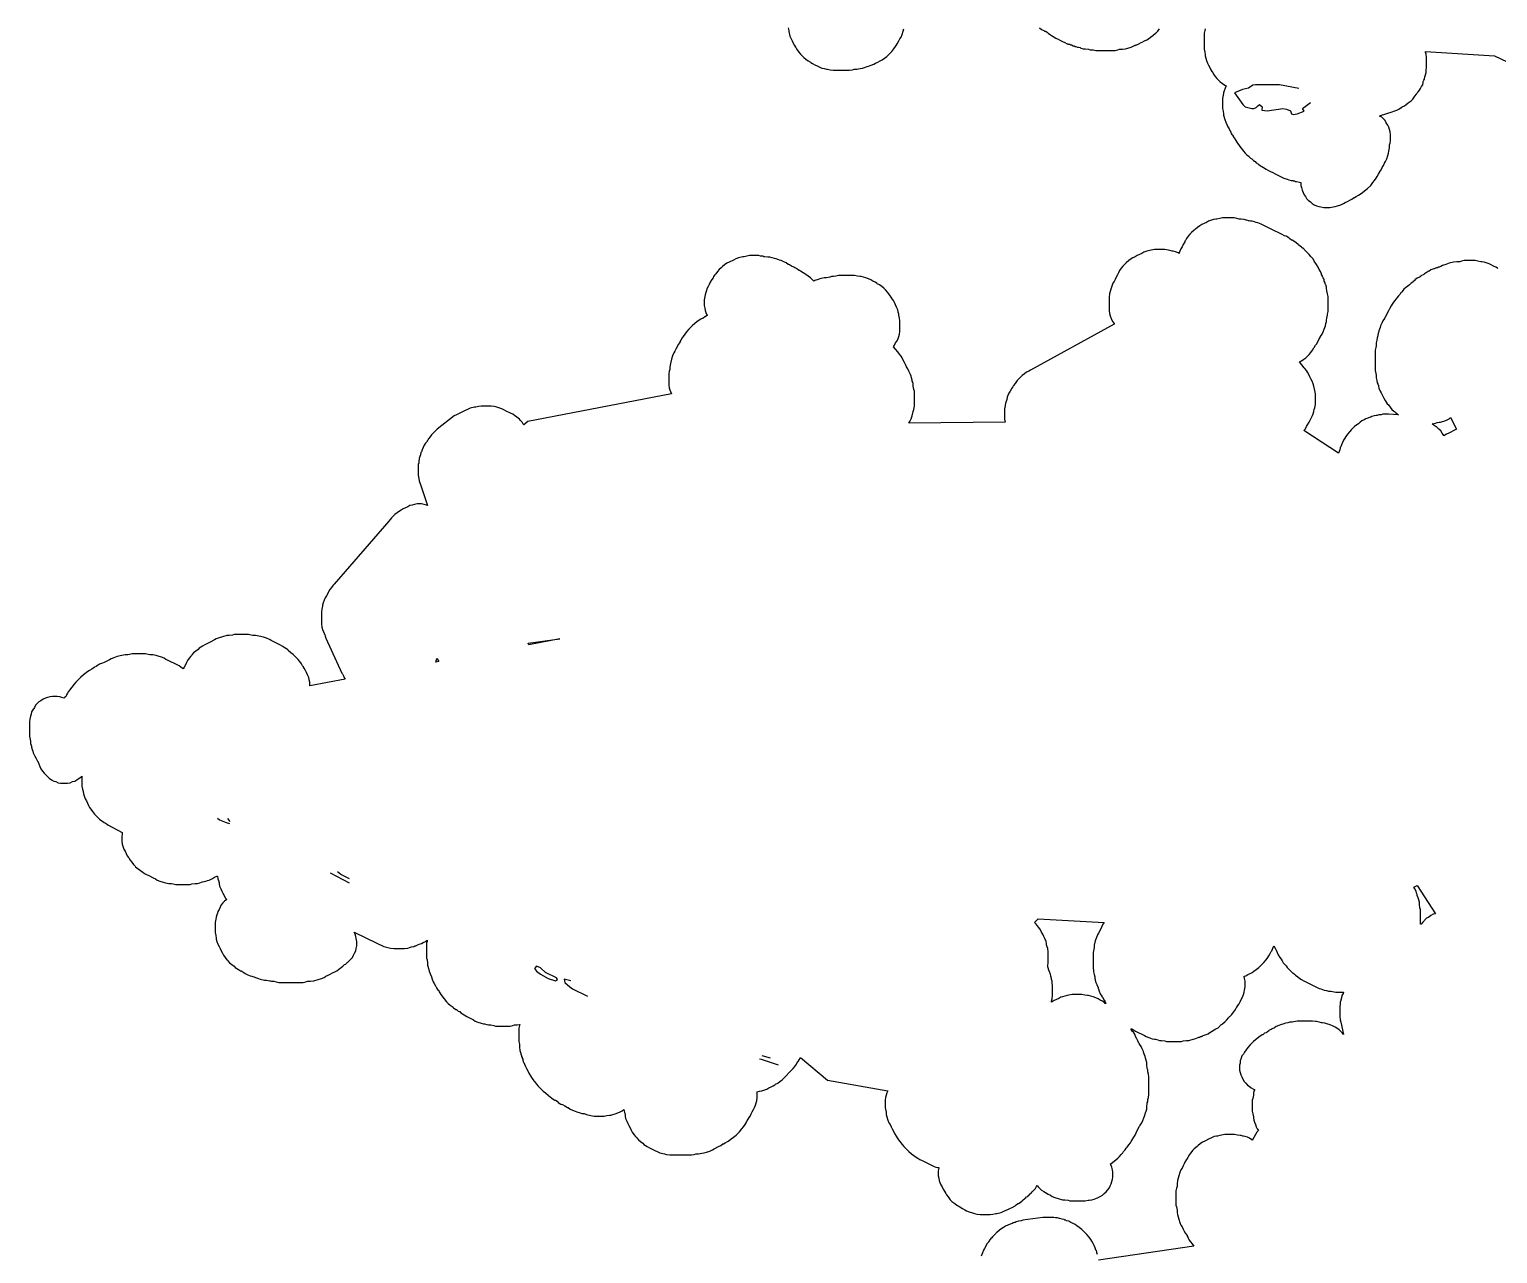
# Model space of a CAD drawing. Header units: metres. Extents: x 0 to 1325, y -1 to 773.
# Drawn here: x 41.82 to 68.37, y 92.8 to 114.94 of the extents above; entities that cross this region are included whole.
import ezdxf

# ---------------------------------------------------------------- set-up
doc = ezdxf.new("R2010")
doc.units = ezdxf.units.M

msp = doc.modelspace()

# ---------------------------------------------------------------- linework, layer by layer
at = {"layer": 'CUT'}
for points in [[(55.54, 114.968), (55.55, 114.918), (55.55, 114.898), (55.57, 114.818), (55.59, 114.768), (55.61, 114.728), (55.63, 114.688), (55.65, 114.648), (55.67, 114.618), (55.68, 114.608), (55.7, 114.568), (55.73, 114.528), (55.76, 114.488), (55.79, 114.458), (55.82, 114.428), (55.86, 114.398), (55.9, 114.368), (55.94, 114.348), (55.95, 114.338), (55.98, 114.318), (56.02, 114.298), (56.06, 114.278), (56.1, 114.258), (56.15, 114.238), (56.19, 114.228), (56.23, 114.218), (56.25, 114.218), (56.3, 114.208), (56.35, 114.198), (56.39, 114.198), (56.6, 114.198), (56.65, 114.198), (56.7, 114.208), (56.73, 114.218), (56.74, 114.218), (56.78, 114.218), (56.84, 114.228), (56.88, 114.238), (56.92, 114.248), (56.95, 114.258), (57.01, 114.278), (57.04, 114.288), (57.09, 114.308), (57.12, 114.328), (57.16, 114.348), (57.2, 114.368), (57.24, 114.388), (57.28, 114.418), (57.32, 114.448), (57.41, 114.538), (57.45, 114.588), (57.48, 114.628), (57.49, 114.648), (57.51, 114.678), (57.54, 114.728), (57.56, 114.768), (57.58, 114.798), (57.6, 114.848), (57.62, 114.908), (57.63, 114.948)], [(60.08, 114.968), (60.12, 114.938), (60.16, 114.918), (60.17, 114.908), (60.18, 114.908), (60.19, 114.908), (60.22, 114.888), (60.23, 114.878), (60.24, 114.868), (60.28, 114.838), (60.3, 114.828), (60.33, 114.808), (60.38, 114.778), (60.42, 114.758), (60.46, 114.738), (60.5, 114.718), (60.54, 114.698), (60.58, 114.678), (60.59, 114.678), (60.6, 114.678), (60.6, 114.668), (60.61, 114.668), (60.62, 114.668), (60.63, 114.668), (60.65, 114.658), (60.66, 114.658), (60.69, 114.638), (60.71, 114.638), (60.73, 114.628), (60.74, 114.628), (60.77, 114.618), (60.78, 114.618), (60.79, 114.618), (60.82, 114.608), (60.83, 114.598), (60.87, 114.588), (60.91, 114.588), (60.97, 114.578), (61, 114.568), (61.04, 114.568), (61.05, 114.568), (61.1, 114.558), (61.14, 114.558), (61.4, 114.558), (61.45, 114.558), (61.5, 114.568), (61.53, 114.578), (61.54, 114.578), (61.58, 114.578), (61.64, 114.588), (61.68, 114.598), (61.74, 114.618), (61.79, 114.638), (61.8, 114.648), (61.81, 114.648), (61.82, 114.658), (61.84, 114.658), (61.88, 114.678), (61.92, 114.698), (61.94, 114.708), (61.98, 114.728), (62.02, 114.748), (62.05, 114.768), (62.09, 114.798), (62.13, 114.828), (62.18, 114.868), (62.19, 114.878), (62.22, 114.908), (62.25, 114.948)], [(63.08, 114.948), (63.07, 114.918), (63.06, 114.868), (63.06, 114.818), (63.06, 114.618), (63.06, 114.578), (63.07, 114.528), (63.08, 114.478), (63.08, 114.458), (63.09, 114.418), (63.1, 114.378), (63.12, 114.328), (63.14, 114.288), (63.16, 114.248), (63.18, 114.208), (63.2, 114.178), (63.21, 114.168), (63.23, 114.128), (63.26, 114.088), (63.29, 114.048), (63.35, 113.988), (63.39, 113.958), (63.43, 113.928), (63.46, 113.918), (63.44, 113.878), (63.42, 113.828), (63.41, 113.788), (63.4, 113.748), (63.39, 113.688), (63.39, 113.638), (63.39, 113.548), (63.39, 113.508), (63.4, 113.458), (63.41, 113.408), (63.41, 113.388), (63.43, 113.308), (63.45, 113.258), (63.47, 113.218), (63.49, 113.178), (63.51, 113.138), (63.53, 113.098), (63.54, 113.078), (63.55, 113.058), (63.56, 113.038), (63.57, 113.028), (63.59, 112.998), (63.59, 112.988), (63.6, 112.978), (63.63, 112.928), (63.65, 112.898), (63.66, 112.878), (63.69, 112.838), (63.72, 112.798), (63.73, 112.788), (63.77, 112.738), (63.8, 112.698), (63.83, 112.668), (63.87, 112.638), (63.88, 112.628), (63.89, 112.618), (63.9, 112.608), (63.92, 112.598), (63.94, 112.578), (63.95, 112.568), (63.98, 112.548), (64, 112.528), (64.04, 112.498), (64.08, 112.468), (64.1, 112.458), (64.13, 112.438), (64.18, 112.408), (64.22, 112.388), (64.26, 112.368), (64.3, 112.348), (64.34, 112.328), (64.38, 112.308), (64.44, 112.278), (64.5, 112.248), (64.56, 112.228), (64.59, 112.218), (64.63, 112.208), (64.66, 112.208), (64.67, 112.198), (64.69, 112.198), (64.71, 112.188), (64.73, 112.188), (64.78, 112.178), (64.81, 112.168), (64.81, 112.158), (64.81, 112.118), (64.82, 112.078), (64.83, 112.028), (64.85, 111.988), (64.87, 111.948), (64.89, 111.918), (64.91, 111.878), (64.94, 111.848), (64.98, 111.818), (65.01, 111.788), (65.05, 111.768), (65.09, 111.748), (65.13, 111.738), (65.17, 111.728), (65.22, 111.718), (65.26, 111.718), (65.28, 111.718), (65.33, 111.718), (65.39, 111.728), (65.43, 111.738), (65.47, 111.748), (65.53, 111.768), (65.58, 111.788), (65.61, 111.808), (65.65, 111.828), (65.69, 111.848), (65.73, 111.868), (65.77, 111.898), (65.78, 111.898), (65.81, 111.918), (65.85, 111.938), (65.88, 111.958), (65.92, 111.988), (65.96, 112.018), (66.01, 112.058), (66.07, 112.118), (66.11, 112.168), (66.14, 112.208), (66.17, 112.248), (66.19, 112.278), (66.21, 112.318), (66.23, 112.348), (66.23, 112.358), (66.26, 112.398), (66.28, 112.438), (66.3, 112.478), (66.32, 112.518), (66.34, 112.548), (66.36, 112.598), (66.38, 112.658), (66.39, 112.698), (66.4, 112.738), (66.41, 112.798), (66.41, 112.828), (66.41, 112.848), (66.42, 112.878), (66.43, 112.928), (66.43, 112.968), (66.43, 112.998), (66.43, 113.038), (66.42, 113.088), (66.41, 113.128), (66.4, 113.168), (66.38, 113.208), (66.35, 113.248), (66.33, 113.288), (66.3, 113.318), (66.27, 113.348), (66.23, 113.368), (66.25, 113.378), (66.46, 113.448), (66.49, 113.458), (66.54, 113.478), (66.58, 113.498), (66.62, 113.528), (66.63, 113.528), (66.64, 113.538), (66.68, 113.558), (66.71, 113.578), (66.75, 113.608), (66.8, 113.648), (66.83, 113.678), (66.87, 113.728), (66.9, 113.768), (66.91, 113.788), (66.93, 113.808), (66.95, 113.838), (66.97, 113.868), (66.99, 113.908), (67.01, 113.938), (67.02, 113.978), (67.02, 113.998), (67.03, 114.018), (67.04, 114.038), (67.05, 114.078), (67.06, 114.118), (67.07, 114.158), (67.07, 114.198), (67.08, 114.248), (67.08, 114.288), (67.08, 114.378), (67.08, 114.428), (67.07, 114.488), (67.06, 114.528), (67.06, 114.538), (68.31, 114.458), (69.72, 113.788)], [(68.37, 110.608), (68.36, 110.618), (68.33, 110.638), (68.29, 110.658), (68.25, 110.678), (68.21, 110.698), (68.16, 110.718), (68.12, 110.728), (68.08, 110.738), (68.06, 110.738), (68.01, 110.748), (67.96, 110.758), (67.92, 110.758), (67.81, 110.758), (67.76, 110.758), (67.71, 110.748), (67.68, 110.738), (67.67, 110.738), (67.63, 110.738), (67.57, 110.728), (67.49, 110.708), (67.46, 110.698), (67.43, 110.688), (67.37, 110.668), (67.34, 110.648), (67.33, 110.648), (67.31, 110.638), (67.3, 110.638), (67.29, 110.638), (67.28, 110.628), (67.27, 110.628), (67.26, 110.628), (67.25, 110.618), (67.24, 110.618), (67.22, 110.608), (67.21, 110.608), (67.16, 110.588), (67.13, 110.568), (67.11, 110.558), (67.09, 110.548), (67.07, 110.538), (67.06, 110.528), (67.04, 110.518), (67.03, 110.508), (67.02, 110.498), (66.99, 110.488), (66.97, 110.468), (66.96, 110.468), (66.96, 110.458), (66.95, 110.458), (66.91, 110.438), (66.87, 110.408), (66.87, 110.398), (66.85, 110.388), (66.84, 110.378), (66.83, 110.378), (66.83, 110.368), (66.8, 110.348), (66.79, 110.338), (66.78, 110.328), (66.77, 110.318), (66.74, 110.298), (66.7, 110.268), (66.67, 110.238), (66.64, 110.198), (66.63, 110.188), (66.62, 110.178), (66.61, 110.168), (66.6, 110.148), (66.58, 110.128), (66.57, 110.118), (66.55, 110.088), (66.53, 110.068), (66.5, 110.028), (66.47, 109.988), (66.46, 109.968), (66.44, 109.938), (66.41, 109.888), (66.39, 109.848), (66.37, 109.808), (66.33, 109.728), (66.32, 109.718), (66.32, 109.708), (66.29, 109.668), (66.27, 109.628), (66.25, 109.578), (66.24, 109.548), (66.22, 109.488), (66.21, 109.458), (66.2, 109.418), (66.2, 109.398), (66.19, 109.358), (66.18, 109.318), (66.17, 109.268), (66.17, 109.228), (66.17, 109.218), (66.16, 109.188), (66.15, 109.138), (66.15, 109.088), (66.15, 108.818), (66.15, 108.768), (66.16, 108.718), (66.17, 108.688), (66.17, 108.678), (66.17, 108.638), (66.18, 108.588), (66.19, 108.548), (66.2, 108.528), (66.2, 108.518), (66.21, 108.508), (66.21, 108.488), (66.22, 108.448), (66.24, 108.398), (66.26, 108.368), (66.28, 108.328), (66.29, 108.308), (66.31, 108.268), (66.33, 108.228), (66.35, 108.198), (66.37, 108.168), (66.39, 108.148), (66.42, 108.108), (66.45, 108.068), (66.49, 108.038), (66.5, 108.028), (66.51, 108.018), (66.55, 107.988), (66.57, 107.968), (66.39, 107.978), (66.38, 107.978), (66.34, 107.978), (66.29, 107.978), (66.26, 107.968), (66.23, 107.968), (66.22, 107.968), (66.19, 107.958), (66.17, 107.958), (66.13, 107.948), (66.09, 107.938), (66.07, 107.928), (66.06, 107.928), (66.02, 107.908), (65.98, 107.898), (65.95, 107.878), (65.91, 107.858), (65.88, 107.838), (65.86, 107.818), (65.85, 107.808), (65.82, 107.788), (65.78, 107.758), (65.75, 107.728), (65.72, 107.698), (65.69, 107.668), (65.65, 107.618), (65.62, 107.578), (65.6, 107.548), (65.58, 107.508), (65.56, 107.468), (65.54, 107.428), (65.53, 107.388), (65.52, 107.378), (65.52, 107.358), (65.51, 107.348), (65.51, 107.338), (65.5, 107.308), (65.49, 107.278), (64.86, 107.688), (64.89, 107.718), (64.91, 107.758), (64.93, 107.788), (64.96, 107.838), (65, 107.918), (65.02, 107.958), (65.03, 107.988), (65.04, 108.028), (65.05, 108.068), (65.06, 108.098), (65.07, 108.158), (65.07, 108.208), (65.07, 108.298), (65.07, 108.348), (65.06, 108.408), (65.04, 108.488), (65.03, 108.528), (65.01, 108.578), (64.99, 108.618), (64.97, 108.658), (64.95, 108.698), (64.93, 108.738), (64.91, 108.768), (64.88, 108.808), (64.87, 108.818), (64.78, 108.928), (64.82, 108.948), (64.86, 108.978), (64.9, 108.998), (64.93, 109.028), (64.96, 109.058), (64.99, 109.098), (65.02, 109.138), (65.04, 109.178), (65.05, 109.188), (65.07, 109.228), (65.09, 109.248), (65.12, 109.298), (65.13, 109.328), (65.16, 109.378), (65.16, 109.388), (65.19, 109.428), (65.21, 109.468), (65.23, 109.518), (65.25, 109.578), (65.26, 109.618), (65.27, 109.658), (65.27, 109.678), (65.28, 109.718), (65.29, 109.768), (65.29, 109.788), (65.3, 109.838), (65.3, 109.888), (65.3, 110.068), (65.3, 110.108), (65.29, 110.158), (65.28, 110.208), (65.27, 110.258), (65.27, 110.278), (65.26, 110.318), (65.25, 110.328), (65.24, 110.368), (65.23, 110.388), (65.23, 110.408), (65.22, 110.428), (65.21, 110.448), (65.2, 110.468), (65.2, 110.478), (65.18, 110.508), (65.18, 110.518), (65.16, 110.558), (65.14, 110.598), (65.12, 110.638), (65.09, 110.688), (65.05, 110.748), (65.03, 110.788), (65, 110.818), (64.99, 110.828), (64.98, 110.838), (64.96, 110.868), (64.93, 110.898), (64.9, 110.928), (64.88, 110.948), (64.87, 110.958), (64.86, 110.968), (64.83, 110.988), (64.82, 110.998), (64.77, 111.038), (64.76, 111.048), (64.72, 111.078), (64.68, 111.108), (64.65, 111.128), (64.64, 111.128), (64.61, 111.148), (64.59, 111.168), (64.54, 111.198), (64.51, 111.208), (64.47, 111.228), (64.27, 111.328), (64.21, 111.358), (64.15, 111.388), (64.09, 111.418), (64.03, 111.438), (64, 111.448), (63.97, 111.458), (63.93, 111.468), (63.9, 111.468), (63.87, 111.478), (63.86, 111.478), (63.83, 111.488), (63.82, 111.488), (63.78, 111.498), (63.73, 111.508), (63.7, 111.508), (63.69, 111.508), (63.65, 111.518), (63.6, 111.528), (63.56, 111.528), (63.43, 111.528), (63.39, 111.528), (63.34, 111.518), (63.29, 111.508), (63.27, 111.508), (63.23, 111.498), (63.19, 111.488), (63.14, 111.468), (63.1, 111.448), (63.06, 111.428), (63.02, 111.408), (62.98, 111.388), (62.94, 111.358), (62.9, 111.328), (62.89, 111.318), (62.88, 111.308), (62.83, 111.268), (62.8, 111.238), (62.77, 111.198), (62.74, 111.158), (62.72, 111.118), (62.71, 111.108), (62.71, 111.098), (62.68, 111.048), (62.66, 111.008), (62.64, 110.968), (62.62, 110.928), (62.61, 110.898), (62.61, 110.888), (62.59, 110.898), (62.54, 110.918), (62.5, 110.928), (62.48, 110.928), (62.44, 110.938), (62.41, 110.948), (62.35, 110.958), (62.3, 110.958), (62.21, 110.958), (62.16, 110.958), (62.1, 110.948), (62.02, 110.928), (61.97, 110.908), (61.93, 110.888), (61.89, 110.868), (61.85, 110.848), (61.81, 110.828), (61.77, 110.808), (61.74, 110.788), (61.7, 110.758), (61.65, 110.718), (61.62, 110.688), (61.59, 110.658), (61.56, 110.618), (61.53, 110.578), (61.51, 110.538), (61.49, 110.498), (61.47, 110.458), (61.45, 110.418), (61.43, 110.378), (61.41, 110.348), (61.39, 110.298), (61.37, 110.238), (61.36, 110.198), (61.35, 110.158), (61.34, 110.098), (61.34, 110.048), (61.34, 109.908), (61.34, 109.858), (61.35, 109.798), (61.36, 109.758), (61.38, 109.708), (61.4, 109.658), (61.43, 109.618), (61.43, 109.608), (59.92, 108.778), (59.89, 108.758), (59.85, 108.738), (59.81, 108.708), (59.77, 108.678), (59.68, 108.588), (59.64, 108.538), (59.61, 108.498), (59.6, 108.478), (59.58, 108.448), (59.55, 108.398), (59.53, 108.358), (59.51, 108.318), (59.5, 108.288), (59.49, 108.248), (59.48, 108.208), (59.47, 108.178), (59.46, 108.138), (59.45, 108.078), (59.45, 108.028), (59.45, 107.938), (59.45, 107.888), (59.46, 107.838), (57.72, 107.818), (57.74, 107.848), (57.76, 107.898), (57.78, 107.948), (57.8, 108.028), (57.81, 108.068), (57.82, 108.128), (57.82, 108.178), (57.82, 108.358), (57.82, 108.398), (57.81, 108.428), (57.8, 108.488), (57.8, 108.528), (57.79, 108.558), (57.78, 108.578), (57.78, 108.598), (57.77, 108.638), (57.76, 108.668), (57.75, 108.698), (57.72, 108.758), (57.7, 108.798), (57.68, 108.838), (57.66, 108.878), (57.64, 108.918), (57.62, 108.958), (57.6, 108.998), (57.58, 109.028), (57.55, 109.068), (57.52, 109.108), (57.48, 109.158), (57.44, 109.198), (57.46, 109.228), (57.48, 109.268), (57.51, 109.308), (57.53, 109.348), (57.54, 109.388), (57.55, 109.428), (57.56, 109.478), (57.56, 109.518), (57.56, 109.628), (57.56, 109.668), (57.55, 109.718), (57.54, 109.768), (57.54, 109.788), (57.53, 109.828), (57.52, 109.868), (57.5, 109.918), (57.48, 109.958), (57.46, 109.998), (57.44, 110.038), (57.42, 110.068), (57.4, 110.098), (57.38, 110.118), (57.37, 110.138), (57.34, 110.178), (57.3, 110.228), (57.27, 110.258), (57.23, 110.288), (57.19, 110.318), (57.15, 110.338), (57.14, 110.348), (57.11, 110.368), (57.07, 110.388), (57.03, 110.408), (56.99, 110.428), (56.94, 110.448), (56.9, 110.458), (56.86, 110.468), (56.84, 110.468), (56.79, 110.478), (56.74, 110.488), (56.7, 110.488), (56.49, 110.488), (56.45, 110.488), (56.4, 110.478), (56.36, 110.468), (56.35, 110.468), (56.32, 110.468), (56.3, 110.458), (56.29, 110.458), (56.23, 110.448), (56.19, 110.448), (56.11, 110.428), (56.08, 110.418), (56.02, 110.398), (56, 110.388), (55.97, 110.418), (55.94, 110.448), (55.9, 110.478), (55.86, 110.508), (55.84, 110.518), (55.81, 110.538), (55.76, 110.568), (55.75, 110.578), (55.74, 110.578), (55.71, 110.598), (55.7, 110.608), (55.68, 110.618), (55.66, 110.628), (55.64, 110.638), (55.6, 110.658), (55.56, 110.678), (55.55, 110.688), (55.54, 110.688), (55.5, 110.718), (55.46, 110.738), (55.41, 110.758), (55.38, 110.768), (55.32, 110.788), (55.29, 110.798), (55.21, 110.818), (55.17, 110.818), (55.11, 110.828), (55.1, 110.828), (55.08, 110.838), (55.06, 110.838), (55.04, 110.838), (55.01, 110.848), (54.96, 110.848), (54.88, 110.848), (54.84, 110.848), (54.79, 110.838), (54.74, 110.828), (54.72, 110.828), (54.64, 110.808), (54.59, 110.788), (54.55, 110.768), (54.47, 110.728), (54.43, 110.708), (54.39, 110.678), (54.35, 110.648), (54.34, 110.638), (54.33, 110.628), (54.29, 110.598), (54.26, 110.558), (54.23, 110.518), (54.21, 110.498), (54.19, 110.468), (54.18, 110.448), (54.16, 110.418), (54.13, 110.368), (54.11, 110.328), (54.09, 110.288), (54.07, 110.248), (54.06, 110.218), (54.05, 110.178), (54.04, 110.138), (54.03, 110.108), (54.02, 110.048), (54.02, 109.998), (54.02, 109.988), (54.02, 109.948), (54.03, 109.898), (54.04, 109.858), (54.05, 109.818), (54.07, 109.778), (54.08, 109.768), (54.04, 109.738), (54.03, 109.738), (54, 109.718), (53.96, 109.698), (53.93, 109.678), (53.89, 109.648), (53.85, 109.618), (53.8, 109.578), (53.77, 109.548), (53.74, 109.518), (53.7, 109.468), (53.67, 109.428), (53.64, 109.388), (53.62, 109.358), (53.6, 109.318), (53.58, 109.288), (53.58, 109.278), (53.55, 109.238), (53.53, 109.198), (53.51, 109.158), (53.49, 109.118), (53.47, 109.088), (53.45, 109.038), (53.43, 108.978), (53.41, 108.898), (53.4, 108.838), (53.4, 108.808), (53.4, 108.788), (53.39, 108.758), (53.38, 108.708), (53.38, 108.668), (53.38, 108.558), (53.38, 108.508), (53.39, 108.458), (53.4, 108.418), (53.41, 108.388), (53.43, 108.348), (50.83, 107.848), (50.76, 107.788), (50.75, 107.798), (50.73, 107.838), (50.7, 107.868), (50.68, 107.888), (50.63, 107.928), (50.59, 107.958), (50.56, 107.978), (50.52, 107.998), (50.44, 108.038), (50.4, 108.058), (50.36, 108.078), (50.31, 108.098), (50.27, 108.108), (50.23, 108.118), (50.17, 108.128), (50.12, 108.128), (50.03, 108.128), (49.99, 108.128), (49.94, 108.118), (49.89, 108.108), (49.87, 108.108), (49.79, 108.088), (49.74, 108.068), (49.7, 108.048), (49.66, 108.028), (49.58, 107.988), (49.54, 107.968), (49.5, 107.948), (49.19, 107.708), (49.15, 107.668), (49.09, 107.608), (49.06, 107.568), (49.04, 107.538), (49.03, 107.528), (49.03, 107.518), (49.01, 107.498), (49.01, 107.488), (48.98, 107.458), (48.96, 107.418), (48.94, 107.378), (48.92, 107.338), (48.91, 107.298), (48.9, 107.288), (48.9, 107.268), (48.89, 107.258), (48.89, 107.248), (48.88, 107.218), (48.87, 107.178), (48.87, 107.168), (48.86, 107.138), (48.86, 107.128), (48.86, 107.098), (48.85, 107.068), (48.85, 107.018), (48.85, 106.928), (48.85, 106.878), (48.86, 106.818), (48.87, 106.778), (48.88, 106.738), (48.89, 106.708), (49.01, 106.348), (49.02, 106.328), (49, 106.338), (48.96, 106.348), (48.91, 106.358), (48.87, 106.358), (48.83, 106.358), (48.78, 106.348), (48.74, 106.338), (48.7, 106.328), (48.66, 106.308), (48.62, 106.288), (48.58, 106.268), (48.54, 106.248), (48.51, 106.228), (48.43, 106.168), (48.4, 106.138), (48.37, 106.108), (48.34, 106.078), (48.32, 106.048), (47.33, 104.908), (47.31, 104.888), (47.28, 104.848), (47.25, 104.808), (47.23, 104.768), (47.22, 104.758), (47.22, 104.748), (47.19, 104.698), (47.17, 104.658), (47.15, 104.618), (47.13, 104.568), (47.12, 104.528), (47.12, 104.508), (47.11, 104.458), (47.1, 104.408), (47.1, 104.368), (47.1, 104.238), (47.1, 104.188), (47.11, 104.128), (47.12, 104.088), (47.14, 104.048), (47.14, 104.038), (47.15, 104.028), (47.15, 104.008), (47.16, 103.998), (47.17, 103.968), (47.18, 103.928), (47.47, 103.298), (47.48, 103.288), (47.5, 103.248), (47.52, 103.208), (47.53, 103.188), (46.89, 103.068), (46.89, 103.088), (46.89, 103.138), (46.88, 103.178), (46.87, 103.218), (46.85, 103.268), (46.83, 103.308), (46.81, 103.348), (46.79, 103.388), (46.77, 103.418), (46.76, 103.428), (46.74, 103.468), (46.71, 103.508), (46.68, 103.548), (46.65, 103.578), (46.62, 103.608), (46.59, 103.638), (46.55, 103.668), (46.5, 103.708), (46.49, 103.718), (46.45, 103.748), (46.43, 103.758), (46.4, 103.778), (46.35, 103.808), (46.19, 103.888), (46.16, 103.908), (46.11, 103.928), (46.05, 103.948), (45.97, 103.968), (45.91, 103.978), (45.88, 103.978), (45.86, 103.978), (45.83, 103.988), (45.78, 103.998), (45.74, 103.998), (45.56, 103.998), (45.52, 103.998), (45.49, 103.988), (45.43, 103.978), (45.39, 103.978), (45.31, 103.958), (45.25, 103.938), (45.2, 103.918), (45.17, 103.898), (45.09, 103.858), (45.03, 103.828), (44.99, 103.808), (44.95, 103.788), (44.92, 103.768), (44.89, 103.748), (44.87, 103.728), (44.83, 103.698), (44.79, 103.668), (44.76, 103.628), (44.75, 103.618), (44.74, 103.608), (44.71, 103.568), (44.68, 103.528), (44.66, 103.488), (44.64, 103.448), (44.62, 103.408), (44.6, 103.378), (44.56, 103.408), (44.53, 103.428), (44.49, 103.448), (44.33, 103.528), (44.29, 103.548), (44.26, 103.568), (44.21, 103.588), (44.15, 103.608), (44.11, 103.618), (44.05, 103.628), (44.02, 103.628), (44, 103.628), (43.97, 103.638), (43.92, 103.648), (43.88, 103.648), (43.72, 103.648), (43.68, 103.648), (43.63, 103.638), (43.6, 103.628), (43.58, 103.628), (43.55, 103.628), (43.49, 103.618), (43.41, 103.598), (43.35, 103.578), (43.3, 103.558), (43.27, 103.538), (43.17, 103.488), (43.14, 103.478), (43.09, 103.458), (43.05, 103.438), (43.03, 103.418), (43, 103.408), (42.99, 103.398), (42.95, 103.368), (42.91, 103.348), (42.88, 103.328), (42.8, 103.268), (42.75, 103.228), (42.72, 103.198), (42.66, 103.138), (42.63, 103.098), (42.59, 103.048), (42.58, 103.038), (42.55, 102.998), (42.52, 102.958), (42.51, 102.938), (42.49, 102.908), (42.49, 102.898), (42.48, 102.878), (42.46, 102.868), (42.46, 102.858), (42.45, 102.848), (42.41, 102.858), (42.37, 102.868), (42.32, 102.878), (42.28, 102.878), (42.24, 102.878), (42.19, 102.868), (42.15, 102.858), (42.11, 102.848), (42.07, 102.828), (42.03, 102.798), (41.99, 102.778), (41.96, 102.748), (41.93, 102.718), (41.91, 102.678), (41.88, 102.638), (41.86, 102.598), (41.85, 102.558), (41.84, 102.518), (41.83, 102.468), (41.82, 102.418), (41.82, 102.378), (41.82, 102.198), (41.82, 102.158), (41.83, 102.128), (41.84, 102.068), (41.84, 102.028), (41.85, 101.998), (41.86, 101.978), (41.86, 101.958), (41.87, 101.918), (41.88, 101.888), (41.89, 101.858), (41.92, 101.798), (41.94, 101.758), (41.97, 101.708), (41.98, 101.698), (41.98, 101.688), (41.99, 101.658), (42.01, 101.608), (42.03, 101.568), (42.06, 101.528), (42.09, 101.488), (42.12, 101.458), (42.15, 101.428), (42.18, 101.398), (42.22, 101.368), (42.26, 101.348), (42.3, 101.338), (42.34, 101.318), (42.38, 101.308), (42.43, 101.308), (42.47, 101.308), (42.51, 101.308), (42.56, 101.318), (42.6, 101.338), (42.64, 101.348), (42.68, 101.368), (42.72, 101.398), (42.75, 101.418), (42.77, 101.438), (42.77, 101.398), (42.77, 101.308), (42.77, 101.258), (42.78, 101.198), (42.79, 101.158), (42.8, 101.118), (42.81, 101.078), (42.83, 101.028), (42.85, 100.988), (42.87, 100.948), (42.89, 100.908), (42.91, 100.868), (42.93, 100.838), (42.96, 100.798), (43, 100.748), (43.03, 100.718), (43.06, 100.688), (43.09, 100.658), (43.13, 100.628), (43.17, 100.598), (43.21, 100.578), (43.24, 100.558), (43.5, 100.418), (43.5, 100.388), (43.49, 100.338), (43.49, 100.298), (43.49, 100.258), (43.5, 100.208), (43.51, 100.168), (43.53, 100.118), (43.55, 100.078), (43.57, 100.038), (43.59, 99.998), (43.61, 99.968), (43.62, 99.958), (43.64, 99.918), (43.67, 99.878), (43.7, 99.838), (43.73, 99.808), (43.74, 99.798), (43.79, 99.758), (43.87, 99.698), (43.9, 99.678), (43.94, 99.658), (43.98, 99.638), (44.06, 99.598), (44.1, 99.578), (44.13, 99.558), (44.18, 99.538), (44.24, 99.518), (44.28, 99.508), (44.34, 99.498), (44.37, 99.498), (44.39, 99.498), (44.42, 99.488), (44.47, 99.478), (44.51, 99.478), (44.69, 99.478), (44.73, 99.478), (44.76, 99.488), (44.82, 99.498), (44.86, 99.498), (44.9, 99.508), (44.93, 99.518), (44.95, 99.528), (45.01, 99.538), (45.04, 99.548), (45.07, 99.558), (45.13, 99.588), (45.17, 99.608), (45.21, 99.628), (45.22, 99.628), (45.23, 99.578), (45.24, 99.548), (45.25, 99.508), (45.25, 99.488), (45.26, 99.448), (45.28, 99.398), (45.3, 99.358), (45.32, 99.318), (45.34, 99.278), (45.36, 99.238), (45.39, 99.208), (45.35, 99.178), (45.32, 99.148), (45.29, 99.108), (45.27, 99.068), (45.25, 99.028), (45.23, 98.988), (45.22, 98.958), (45.21, 98.928), (45.2, 98.888), (45.19, 98.848), (45.18, 98.788), (45.18, 98.738), (45.18, 98.648), (45.18, 98.608), (45.19, 98.558), (45.2, 98.508), (45.2, 98.488), (45.21, 98.448), (45.23, 98.398), (45.25, 98.358), (45.27, 98.318), (45.29, 98.278), (45.31, 98.238), (45.33, 98.198), (45.36, 98.158), (45.39, 98.118), (45.4, 98.108), (45.41, 98.098), (45.44, 98.058), (45.48, 98.028), (45.52, 97.998), (45.54, 97.978), (45.57, 97.958), (45.6, 97.938), (45.64, 97.918), (45.65, 97.918), (45.68, 97.898), (45.7, 97.888), (45.72, 97.868), (45.76, 97.848), (45.81, 97.828), (45.84, 97.818), (45.96, 97.778), (45.99, 97.768), (46.07, 97.748), (46.11, 97.748), (46.17, 97.738), (46.18, 97.738), (46.2, 97.728), (46.23, 97.728), (46.24, 97.728), (46.28, 97.718), (46.33, 97.708), (46.37, 97.708), (46.73, 97.708), (46.77, 97.708), (46.82, 97.718), (46.85, 97.728), (46.87, 97.728), (46.9, 97.728), (46.96, 97.738), (47.04, 97.758), (47.1, 97.778), (47.15, 97.798), (47.18, 97.818), (47.22, 97.838), (47.26, 97.858), (47.3, 97.878), (47.34, 97.898), (47.38, 97.918), (47.41, 97.938), (47.49, 97.998), (47.52, 98.028), (47.54, 98.038), (47.55, 98.048), (47.56, 98.058), (47.57, 98.068), (47.6, 98.098), (47.63, 98.128), (47.66, 98.158), (47.68, 98.198), (47.7, 98.238), (47.72, 98.278), (47.73, 98.318), (47.74, 98.368), (47.74, 98.408), (47.74, 98.448), (47.73, 98.498), (47.72, 98.538), (47.71, 98.578), (47.69, 98.618), (48.1, 98.418), (48.14, 98.398), (48.18, 98.378), (48.23, 98.358), (48.35, 98.328), (48.41, 98.318), (48.46, 98.318), (48.55, 98.318), (48.6, 98.318), (48.66, 98.328), (48.69, 98.338), (48.73, 98.348), (48.77, 98.358), (48.79, 98.368), (48.8, 98.368), (48.81, 98.368), (48.83, 98.378), (48.84, 98.388), (48.87, 98.398), (48.91, 98.408), (48.94, 98.428), (48.98, 98.448), (49.01, 98.468), (49.01, 98.448), (49, 98.418), (49, 98.378), (49, 98.188), (49, 98.148), (49.01, 98.118), (49.02, 98.058), (49.02, 98.018), (49.04, 97.938), (49.05, 97.908), (49.07, 97.848), (49.09, 97.808), (49.1, 97.768), (49.12, 97.718), (49.14, 97.688), (49.16, 97.648), (49.18, 97.608), (49.2, 97.578), (49.22, 97.558), (49.23, 97.538), (49.24, 97.518), (49.26, 97.488), (49.32, 97.408), (49.36, 97.358), (49.39, 97.328), (49.43, 97.298), (49.48, 97.258), (49.49, 97.248), (49.53, 97.218), (49.54, 97.218), (49.56, 97.198), (49.57, 97.188), (49.59, 97.178), (49.6, 97.178), (49.62, 97.158), (49.65, 97.138), (49.68, 97.118), (49.73, 97.088), (49.85, 97.028), (49.88, 97.008), (49.93, 96.988), (49.99, 96.968), (50.03, 96.958), (50.05, 96.958), (50.09, 96.948), (50.12, 96.938), (50.16, 96.938), (50.22, 96.928), (50.25, 96.918), (50.29, 96.918), (50.47, 96.918), (50.51, 96.918), (50.56, 96.928), (50.59, 96.938), (50.61, 96.938), (50.64, 96.938), (50.69, 96.948), (50.68, 96.928), (50.67, 96.878), (50.67, 96.838), (50.67, 96.678), (50.67, 96.638), (50.68, 96.588), (50.68, 96.538), (50.69, 96.478), (50.7, 96.438), (50.71, 96.398), (50.72, 96.378), (50.72, 96.368), (50.73, 96.348), (50.73, 96.338), (50.74, 96.318), (50.74, 96.308), (50.74, 96.298), (50.75, 96.288), (50.75, 96.278), (50.75, 96.268), (50.76, 96.258), (50.77, 96.228), (50.79, 96.188), (50.81, 96.148), (50.83, 96.108), (50.85, 96.068), (50.88, 96.018), (50.9, 95.988), (50.91, 95.968), (50.94, 95.928), (50.95, 95.918), (50.99, 95.868), (51.02, 95.828), (51.08, 95.768), (51.11, 95.738), (51.15, 95.708), (51.2, 95.668), (51.21, 95.658), (51.29, 95.598), (51.32, 95.578), (51.33, 95.578), (51.36, 95.558), (51.38, 95.538), (51.43, 95.508), (51.46, 95.498), (51.5, 95.478), (51.55, 95.448), (51.56, 95.448), (51.6, 95.418), (51.64, 95.398), (51.69, 95.378), (51.72, 95.368), (51.78, 95.348), (51.81, 95.338), (51.84, 95.338), (51.85, 95.338), (51.89, 95.318), (51.97, 95.298), (52.03, 95.288), (52.08, 95.288), (52.17, 95.288), (52.21, 95.288), (52.26, 95.298), (52.31, 95.308), (52.33, 95.308), (52.37, 95.318), (52.41, 95.328), (52.46, 95.348), (52.5, 95.368), (52.54, 95.388), (52.57, 95.408), (52.58, 95.358), (52.59, 95.308), (52.59, 95.288), (52.6, 95.248), (52.62, 95.198), (52.64, 95.158), (52.66, 95.118), (52.68, 95.078), (52.7, 95.038), (52.72, 94.998), (52.75, 94.958), (52.78, 94.918), (52.79, 94.908), (52.8, 94.898), (52.83, 94.858), (52.87, 94.828), (52.91, 94.798), (52.93, 94.778), (52.96, 94.758), (52.99, 94.738), (53.03, 94.718), (53.07, 94.698), (53.09, 94.688), (53.13, 94.668), (53.17, 94.648), (53.22, 94.628), (53.3, 94.608), (53.34, 94.598), (53.4, 94.588), (53.45, 94.588), (53.75, 94.588), (53.79, 94.588), (53.84, 94.598), (53.87, 94.608), (53.89, 94.608), (53.92, 94.608), (53.98, 94.618), (54.02, 94.628), (54.06, 94.638), (54.12, 94.658), (54.17, 94.678), (54.2, 94.698), (54.28, 94.738), (54.32, 94.758), (54.36, 94.788), (54.37, 94.788), (54.4, 94.808), (54.44, 94.828), (54.47, 94.848), (54.51, 94.878), (54.55, 94.908), (54.6, 94.948), (54.66, 95.008), (54.7, 95.058), (54.73, 95.098), (54.76, 95.138), (54.78, 95.168), (54.8, 95.208), (54.82, 95.238), (54.82, 95.248), (54.85, 95.288), (54.87, 95.328), (54.89, 95.368), (54.91, 95.408), (54.93, 95.448), (54.95, 95.488), (54.96, 95.528), (54.97, 95.568), (54.98, 95.618), (54.98, 95.658), (54.98, 95.698), (54.98, 95.728), (55.02, 95.738), (55.06, 95.748), (55.1, 95.758), (55.15, 95.778), (55.19, 95.798), (55.23, 95.818), (55.27, 95.838), (55.3, 95.858), (55.31, 95.868), (55.35, 95.888), (55.39, 95.918), (55.43, 95.948), (55.46, 95.978), (55.6, 96.118), (55.63, 96.148), (55.66, 96.188), (55.69, 96.228), (55.71, 96.268), (55.72, 96.278), (55.74, 96.308), (55.76, 96.348), (56.25, 95.938), (57.34, 95.748), (57.32, 95.708), (57.31, 95.668), (57.3, 95.628), (57.29, 95.578), (57.29, 95.538), (57.29, 95.488), (57.29, 95.448), (57.3, 95.418), (57.31, 95.358), (57.31, 95.318), (57.32, 95.278), (57.34, 95.218), (57.36, 95.168), (57.38, 95.138), (57.4, 95.098), (57.42, 95.058), (57.44, 95.018), (57.46, 94.978), (57.49, 94.928), (57.51, 94.898), (57.52, 94.878), (57.55, 94.838), (57.56, 94.828), (57.6, 94.778), (57.63, 94.738), (57.66, 94.708), (57.72, 94.648), (57.77, 94.608), (57.85, 94.548), (57.88, 94.528), (57.92, 94.508), (57.96, 94.488), (58, 94.468), (58.12, 94.408), (58.18, 94.378), (58.21, 94.368), (58.24, 94.358), (58.26, 94.358), (58.26, 94.348), (58.25, 94.298), (58.25, 94.258), (58.25, 94.248), (58.25, 94.208), (58.26, 94.168), (58.27, 94.128), (58.28, 94.088), (58.3, 94.048), (58.32, 94.008), (58.34, 93.968), (58.37, 93.918), (58.39, 93.888), (58.4, 93.868), (58.43, 93.828), (58.47, 93.778), (58.5, 93.748), (58.55, 93.708), (58.59, 93.678), (58.61, 93.668), (58.64, 93.648), (58.69, 93.618), (58.73, 93.598), (58.76, 93.578), (58.81, 93.558), (58.87, 93.538), (58.91, 93.528), (58.95, 93.518), (59.01, 93.508), (59.06, 93.508), (59.15, 93.508), (59.19, 93.508), (59.24, 93.518), (59.29, 93.528), (59.31, 93.528), (59.39, 93.548), (59.44, 93.568), (59.48, 93.588), (59.52, 93.608), (59.56, 93.628), (59.59, 93.638), (59.64, 93.668), (59.66, 93.688), (59.69, 93.708), (59.7, 93.708), (59.73, 93.728), (59.77, 93.758), (59.79, 93.778), (59.82, 93.798), (59.83, 93.808), (59.85, 93.828), (59.87, 93.838), (59.89, 93.858), (59.9, 93.868), (59.92, 93.888), (59.93, 93.898), (59.95, 93.918), (59.98, 93.948), (60.01, 93.978), (60.03, 94.018), (60.04, 94.038), (60.06, 94.008), (60.09, 93.978), (60.12, 93.948), (60.16, 93.928), (60.19, 93.908), (60.24, 93.878), (60.28, 93.858), (60.31, 93.838), (60.36, 93.818), (60.42, 93.798), (60.5, 93.778), (60.54, 93.778), (60.6, 93.768), (60.63, 93.758), (60.67, 93.758), (60.86, 93.758), (60.91, 93.758), (60.96, 93.768), (60.98, 93.768), (61.03, 93.778), (61.07, 93.788), (61.1, 93.798), (61.14, 93.818), (61.18, 93.838), (61.22, 93.858), (61.25, 93.888), (61.29, 93.918), (61.31, 93.948), (61.34, 93.988), (61.36, 94.028), (61.38, 94.068), (61.39, 94.108), (61.4, 94.148), (61.41, 94.188), (61.41, 94.238), (61.41, 94.278), (61.4, 94.318), (61.39, 94.368), (61.37, 94.408), (61.36, 94.418), (61.4, 94.448), (61.41, 94.458), (61.46, 94.498), (61.5, 94.528), (61.53, 94.558), (61.56, 94.598), (61.57, 94.608), (61.58, 94.618), (61.59, 94.628), (61.6, 94.648), (61.62, 94.668), (61.63, 94.678), (61.65, 94.708), (61.67, 94.728), (61.7, 94.768), (61.73, 94.808), (61.74, 94.828), (61.76, 94.858), (61.79, 94.908), (61.81, 94.948), (61.85, 95.028), (61.89, 95.108), (61.9, 95.118), (61.9, 95.128), (61.93, 95.168), (61.95, 95.208), (61.97, 95.258), (61.98, 95.288), (62, 95.348), (62.01, 95.378), (62.02, 95.418), (62.02, 95.458), (62.03, 95.518), (62.03, 95.528), (62.04, 95.548), (62.04, 95.578), (62.04, 95.588), (62.05, 95.628), (62.06, 95.678), (62.06, 95.718), (62.06, 95.958), (62.06, 95.998), (62.05, 96.048), (62.04, 96.088), (62.04, 96.098), (62.04, 96.128), (62.03, 96.148), (62.03, 96.158), (62.02, 96.218), (62.02, 96.258), (62, 96.338), (61.99, 96.368), (61.97, 96.428), (61.96, 96.458), (61.94, 96.508), (61.92, 96.548), (61.89, 96.588), (61.89, 96.598), (61.88, 96.608), (61.86, 96.648), (61.84, 96.688), (61.82, 96.728), (61.81, 96.758), (61.78, 96.808), (61.76, 96.828), (61.74, 96.858), (61.74, 96.868), (61.75, 96.868), (61.78, 96.848), (61.82, 96.828), (61.98, 96.748), (62.01, 96.728), (62.06, 96.708), (62.12, 96.688), (62.16, 96.678), (62.18, 96.678), (62.22, 96.668), (62.25, 96.658), (62.29, 96.658), (62.35, 96.648), (62.38, 96.638), (62.42, 96.638), (62.61, 96.638), (62.65, 96.638), (62.68, 96.648), (62.74, 96.658), (62.78, 96.658), (62.86, 96.678), (62.89, 96.688), (62.95, 96.708), (62.96, 96.718), (62.98, 96.718), (62.99, 96.728), (63, 96.728), (63.01, 96.728), (63.01, 96.738), (63.03, 96.738), (63.04, 96.748), (63.08, 96.758), (63.13, 96.778), (63.17, 96.808), (63.18, 96.808), (63.19, 96.818), (63.24, 96.848), (63.27, 96.868), (63.31, 96.888), (63.34, 96.918), (63.35, 96.928), (63.36, 96.938), (63.37, 96.948), (63.39, 96.958), (63.44, 96.998), (63.47, 97.028), (63.5, 97.068), (63.51, 97.078), (63.52, 97.088), (63.53, 97.098), (63.56, 97.128), (63.59, 97.168), (63.62, 97.208), (63.64, 97.248), (63.65, 97.258), (63.67, 97.288), (63.69, 97.318), (63.71, 97.358), (63.73, 97.398), (63.75, 97.438), (63.77, 97.488), (63.78, 97.528), (63.79, 97.568), (63.8, 97.628), (63.8, 97.678), (63.8, 97.688), (63.8, 97.728), (63.79, 97.778), (63.78, 97.818), (63.81, 97.828), (63.85, 97.848), (63.89, 97.868), (63.93, 97.888), (63.96, 97.908), (64, 97.938), (64.05, 97.978), (64.14, 98.068), (64.18, 98.118), (64.21, 98.158), (64.23, 98.188), (64.25, 98.228), (64.27, 98.268), (64.28, 98.278), (64.32, 98.368), (64.34, 98.328), (64.36, 98.288), (64.4, 98.208), (64.43, 98.158), (64.45, 98.128), (64.47, 98.098), (64.49, 98.058), (64.52, 98.028), (64.53, 98.018), (64.54, 98.008), (64.56, 97.978), (64.59, 97.948), (64.62, 97.918), (64.64, 97.898), (64.65, 97.888), (64.66, 97.878), (64.69, 97.858), (64.71, 97.838), (64.75, 97.808), (64.79, 97.778), (64.82, 97.758), (64.86, 97.738), (64.9, 97.718), (64.98, 97.678), (65.02, 97.658), (65.08, 97.628), (65.14, 97.598), (65.17, 97.588), (65.2, 97.578), (65.23, 97.568), (65.27, 97.558), (65.31, 97.548), (65.35, 97.548), (65.41, 97.538), (65.44, 97.528), (65.48, 97.528), (65.58, 97.528), (65.57, 97.508), (65.55, 97.468), (65.54, 97.428), (65.53, 97.388), (65.53, 97.378), (65.52, 97.348), (65.52, 97.338), (65.52, 97.308), (65.51, 97.278), (65.51, 97.228), (65.51, 97.138), (65.51, 97.088), (65.52, 97.028), (65.53, 96.988), (65.58, 96.768), (65.56, 96.788), (65.53, 96.818), (65.5, 96.848), (65.46, 96.878), (65.43, 96.898), (65.39, 96.918), (65.34, 96.938), (65.28, 96.958), (65.24, 96.968), (65.2, 96.978), (65.18, 96.978), (65.14, 96.988), (65.09, 96.998), (65.07, 96.998), (65.02, 97.008), (64.97, 97.008), (64.78, 97.008), (64.74, 97.008), (64.71, 96.998), (64.65, 96.988), (64.61, 96.988), (64.57, 96.978), (64.53, 96.968), (64.5, 96.958), (64.44, 96.938), (64.41, 96.928), (64.36, 96.908), (64.33, 96.888), (64.29, 96.868), (64.27, 96.858), (64.25, 96.848), (64.23, 96.838), (64.22, 96.828), (64.2, 96.808), (64.19, 96.808), (64.18, 96.798), (64.15, 96.788), (64.14, 96.778), (64.12, 96.758), (64.11, 96.758), (64.09, 96.748), (64.05, 96.718), (64.04, 96.708), (63.99, 96.668), (63.95, 96.638), (63.89, 96.578), (63.85, 96.528), (63.82, 96.488), (63.79, 96.448), (63.77, 96.408), (63.74, 96.378), (63.73, 96.338), (63.71, 96.288), (63.71, 96.248), (63.7, 96.208), (63.7, 96.158), (63.7, 96.118), (63.71, 96.078), (63.72, 96.038), (63.74, 95.998), (63.76, 95.958), (63.78, 95.918), (63.81, 95.888), (63.84, 95.848), (63.87, 95.828), (63.91, 95.798), (63.95, 95.778), (63.97, 95.768), (63.97, 95.758), (63.96, 95.738), (63.95, 95.708), (63.95, 95.668), (63.94, 95.608), (63.93, 95.578), (63.93, 95.538), (63.93, 95.418), (63.93, 95.378), (63.94, 95.328), (63.95, 95.278), (63.95, 95.258), (63.96, 95.218), (63.97, 95.178), (63.99, 95.138), (64, 95.098), (64.02, 95.058), (64.04, 95.028), (64.01, 94.998), (63.99, 94.958), (63.93, 94.848), (63.92, 94.858), (63.88, 94.888), (63.84, 94.908), (63.8, 94.918), (63.77, 94.928), (63.76, 94.928), (63.73, 94.938), (63.71, 94.938), (63.66, 94.948), (63.61, 94.958), (63.57, 94.958), (63.48, 94.958), (63.43, 94.958), (63.37, 94.948), (63.34, 94.938), (63.3, 94.928), (63.28, 94.928), (63.24, 94.918), (63.19, 94.898), (63.15, 94.878), (63.07, 94.838), (63.03, 94.818), (62.99, 94.788), (62.95, 94.758), (62.94, 94.748), (62.93, 94.738), (62.88, 94.698), (62.85, 94.668), (62.82, 94.628), (62.79, 94.588), (62.77, 94.548), (62.76, 94.538), (62.76, 94.528), (62.74, 94.508), (62.71, 94.458), (62.7, 94.428), (62.68, 94.388), (62.66, 94.348), (62.64, 94.318), (62.62, 94.268), (62.6, 94.208), (62.58, 94.128), (62.57, 94.068), (62.57, 94.038), (62.57, 94.018), (62.56, 93.988), (62.55, 93.938), (62.55, 93.898), (62.55, 93.718), (62.55, 93.678), (62.56, 93.648), (62.57, 93.588), (62.57, 93.548), (62.58, 93.508), (62.6, 93.428), (62.62, 93.368), (62.64, 93.318), (62.66, 93.288), (62.68, 93.248), (62.7, 93.208), (62.72, 93.168), (62.75, 93.128), (62.75, 93.118), (62.77, 93.088), (62.79, 93.048), (62.81, 93.018), (62.84, 92.978), (62.87, 92.938), (61.15, 92.688)], [(61.13, 92.788), (61.12, 92.818), (61.12, 92.828), (61.12, 92.838), (61.11, 92.858), (61.1, 92.868), (61.09, 92.908), (61.07, 92.948), (61.05, 92.988), (61.03, 93.028), (61.01, 93.058), (60.98, 93.098), (60.94, 93.148), (60.91, 93.178), (60.88, 93.208), (60.85, 93.238), (60.8, 93.278), (60.76, 93.308), (60.73, 93.328), (60.69, 93.348), (60.65, 93.368), (60.61, 93.388), (60.57, 93.398), (60.56, 93.408), (60.54, 93.408), (60.53, 93.418), (60.52, 93.418), (60.49, 93.428), (60.45, 93.438), (60.44, 93.438), (60.41, 93.448), (60.4, 93.448), (60.37, 93.448), (60.34, 93.458), (60.29, 93.458), (60.2, 93.458), (60.14, 93.458), (59.78, 93.408), (59.75, 93.398), (59.7, 93.388), (59.66, 93.378), (59.64, 93.368), (59.63, 93.368), (59.62, 93.358), (59.6, 93.358), (59.59, 93.348), (59.55, 93.338), (59.51, 93.318), (59.47, 93.298), (59.43, 93.278), (59.4, 93.258), (59.36, 93.228), (59.31, 93.188), (59.3, 93.178), (59.29, 93.168), (59.26, 93.138), (59.23, 93.108), (59.22, 93.088), (59.2, 93.078), (59.19, 93.058), (59.18, 93.048), (59.18, 93.038), (59.16, 93.018), (59.16, 93.008), (59.13, 92.978), (59.11, 92.938), (59.09, 92.898), (59.07, 92.868), (59.05, 92.818), (59.03, 92.758)]]:
    msp.add_lwpolyline(points, dxfattribs=at)
for points in [[(67.56, 107.678), (67.52, 107.658), (67.48, 107.638), (67.44, 107.618), (67.39, 107.588), (67.39, 107.598), (67.36, 107.638), (67.34, 107.678), (67.3, 107.708), (67.27, 107.738), (67.22, 107.778), (67.18, 107.808), (67.24, 107.818), (67.27, 107.828), (67.28, 107.828), (67.31, 107.838), (67.33, 107.838), (67.37, 107.848), (67.41, 107.858), (67.45, 107.878), (67.49, 107.898), (67.51, 107.918), (67.62, 107.708), (67.6, 107.698), (67.56, 107.678)], [(50.84, 103.838), (51.41, 103.918), (50.85, 103.808), (50.84, 103.838)], [(49.22, 103.508), (49.17, 103.498), (49.18, 103.538), (49.19, 103.568), (49.21, 103.528), (49.22, 103.508)], [(67.2, 98.938), (67.16, 98.918), (67.12, 98.888), (67.08, 98.868), (67.05, 98.838), (67.04, 98.828), (67.01, 98.798), (66.98, 98.758), (66.97, 98.758), (66.97, 98.798), (66.97, 98.988), (66.97, 99.028), (66.96, 99.058), (66.95, 99.118), (66.95, 99.158), (66.93, 99.238), (66.91, 99.278), (66.91, 99.288), (66.91, 99.298), (66.9, 99.318), (66.89, 99.358), (66.87, 99.398), (66.85, 99.428), (66.91, 99.458), (67.24, 98.948), (67.2, 98.938)], [(61.25, 97.348), (61.22, 97.368), (61.18, 97.388), (61.14, 97.408), (61.1, 97.428), (61.05, 97.448), (61.01, 97.458), (60.97, 97.468), (60.95, 97.468), (60.9, 97.478), (60.85, 97.488), (60.81, 97.488), (60.72, 97.488), (60.67, 97.488), (60.61, 97.478), (60.58, 97.468), (60.54, 97.458), (60.5, 97.448), (60.47, 97.438), (60.43, 97.418), (60.39, 97.398), (60.35, 97.378), (60.31, 97.358), (60.3, 97.348), (60.3, 97.368), (60.31, 97.408), (60.32, 97.468), (60.32, 97.518), (60.32, 97.608), (60.32, 97.658), (60.31, 97.688), (60.31, 97.718), (60.31, 97.728), (60.3, 97.758), (60.3, 97.778), (60.29, 97.818), (60.28, 97.858), (60.27, 97.878), (60.27, 97.888), (60.25, 97.928), (60.24, 97.968), (60.23, 97.988), (60.23, 98.008), (60.24, 98.068), (60.24, 98.118), (60.24, 98.208), (60.24, 98.258), (60.23, 98.318), (60.22, 98.348), (60.21, 98.388), (60.21, 98.408), (60.2, 98.448), (60.18, 98.498), (60.16, 98.538), (60.14, 98.578), (60.12, 98.618), (60.1, 98.658), (60.07, 98.698), (60.04, 98.738), (60.02, 98.758), (59.99, 98.788), (60.06, 98.858), (61.25, 98.788), (61.23, 98.758), (61.21, 98.718), (61.19, 98.678), (61.15, 98.598), (61.13, 98.568), (61.11, 98.518), (61.09, 98.458), (61.07, 98.378), (61.07, 98.338), (61.06, 98.278), (61.05, 98.248), (61.05, 98.208), (61.05, 98.018), (61.05, 97.968), (61.06, 97.918), (61.06, 97.898), (61.07, 97.848), (61.08, 97.808), (61.08, 97.788), (61.09, 97.748), (61.1, 97.708), (61.12, 97.668), (61.12, 97.658), (61.13, 97.648), (61.13, 97.638), (61.13, 97.628), (61.14, 97.618), (61.14, 97.598), (61.15, 97.588), (61.16, 97.548), (61.18, 97.498), (61.21, 97.458), (61.21, 97.448), (61.22, 97.438), (61.25, 97.388), (61.27, 97.358), (61.28, 97.328), (61.27, 97.328), (61.25, 97.348)]]:
    msp.add_lwpolyline(points, close=True, dxfattribs=at)
at = {"layer": 'SCORE'}
for points in [[(64.77, 113.868), (64.42, 113.938), (63.99, 113.938), (63.94, 113.928), (63.86, 113.878), (63.75, 113.848), (63.61, 113.788), (63.76, 113.578), (63.8, 113.538), (63.92, 113.508), (63.96, 113.508), (64, 113.528), (64.03, 113.558), (64.06, 113.578), (64.11, 113.538), (64.1, 113.478), (64.2, 113.468), (64.48, 113.508), (64.55, 113.498), (64.62, 113.468), (64.64, 113.408), (64.67, 113.398), (64.74, 113.408), (64.87, 113.458), (64.84, 113.508), (64.98, 113.618)], [(45.22, 100.678), (45.26, 100.648), (45.38, 100.598), (45.44, 100.578)], [(45.45, 100.618), (45.41, 100.668)], [(47.26, 99.688), (47.6, 99.508)], [(47.61, 99.578), (47.45, 99.658), (47.39, 99.708)], [(51.33, 97.738), (51.37, 97.758), (51.35, 97.788), (51.15, 97.888), (51.06, 97.968), (50.99, 97.998), (50.95, 97.958), (50.99, 97.908), (51.06, 97.858), (51.2, 97.778), (51.33, 97.738)], [(51.61, 97.738), (51.49, 97.768), (51.5, 97.708), (51.59, 97.628), (51.64, 97.588), (51.91, 97.458)], [(55.22, 96.338), (55.07, 96.378)], [(55.02, 96.328), (55.05, 96.318), (55.36, 96.218)]]:
    msp.add_lwpolyline(points, dxfattribs=at)

doc.saveas('drawing.dxf')
